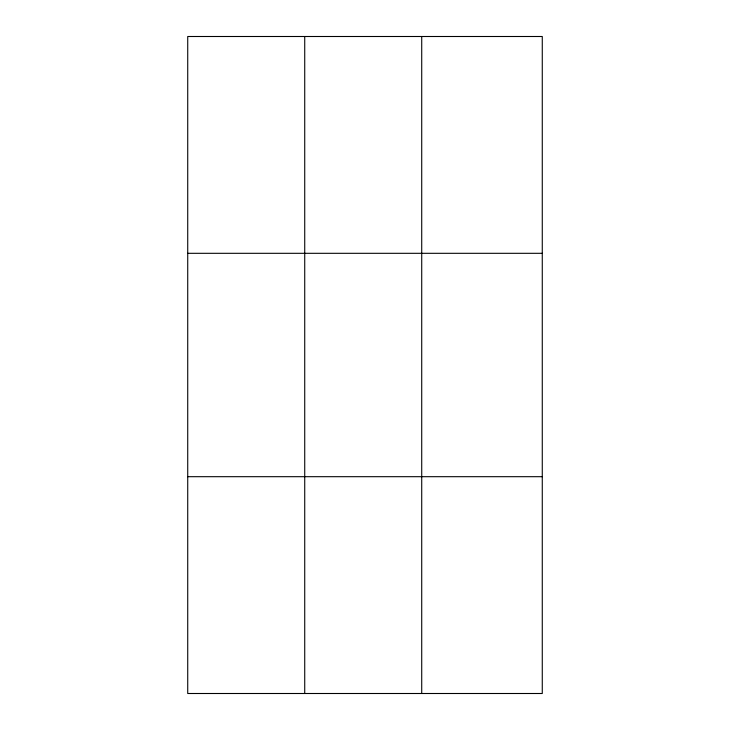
<?xml version="1.0" encoding="UTF-8"?>
<svg xmlns="http://www.w3.org/2000/svg" width="730" height="730" viewBox="0 0 730 730"><rect width="100%" height="100%" fill="white"/><g stroke="black" fill="none" stroke-linecap="round" stroke-linejoin="round"><path stroke-width="1.09" d="M304.729 693.5L304.729 36.5M421.721 693.5L421.721 36.5M542.271 253.31L542.271 36.5L187.729 36.5L187.729 693.5L542.271 693.5L542.271 253.31L187.729 253.31M187.729 476.69L542.271 476.69"/></g></svg>
